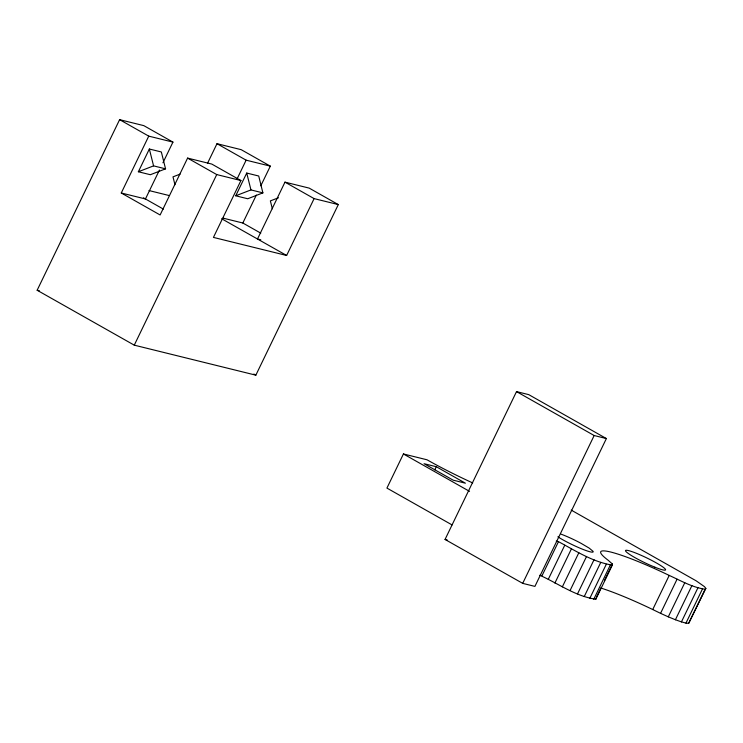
<?xml version="1.0" encoding="UTF-8"?>
<svg xmlns="http://www.w3.org/2000/svg" width="743" height="743" viewBox="0 0 743 743"><rect width="100%" height="100%" fill="white"/><g stroke="black" fill="none" stroke-linecap="round" stroke-linejoin="round"><path stroke-width="1.11" d="M539.752 575.231C558.095 583.394 575.537 596.378 595.84 599.22L595.932 598.161M595.84 599.22L612.334 565.107L612.427 564.048L608.118 560.213A73.13 8.535 25.8 0 1 669.22 575.416C680.839 580.682 692.374 587.434 705.153 589.218L705.85 588.428L704.503 586.673L696.154 580.822L571.2 510.097M260.793 239.822L257.496 239.005L284.978 182.146L309.172 188.109L338.306 204.585L255.843 375.169L134.269 345.161L37.15 290.244L119.614 119.66L143.798 125.632L172.943 142.108L162.94 162.782M338.306 204.585L314.113 198.613L286.631 255.481L213.436 237.407L240.927 180.549L211.792 164.073L187.598 158.101L160.117 214.968L121.267 192.994L148.749 136.136L172.943 142.108M138.356 171.763L149.352 149.018L161.342 151.971L165.559 168.837L150.346 174.716L138.356 171.763L153.569 165.875L165.559 168.837M159.448 170.026L145.452 198.966L121.267 192.994M207.501 163.339L216.993 143.696L241.178 149.668L270.322 166.144L260.821 185.787M134.269 345.161L216.733 174.577L240.927 180.549M237.138 178.784L246.128 160.172L270.322 166.144M235.735 195.799L246.732 173.054L258.722 176.017L262.892 192.864L247.725 198.762L235.735 195.799L250.948 189.92L262.892 192.864M223.039 218.126L242.831 223.011L256.326 195.093M472.697 482.931A76.306 8.907 25.8 0 1 427.011 459.787L403.421 453.964L386.927 488.086L452.06 524.92M434.785 469.817L436.28 466.715L465.397 483.191L453.184 480.164L424.067 463.706L436.28 466.715M445.048 539.446L516.515 391.607L528.737 394.635L606.381 438.556L534.914 586.394L522.7 583.366L445.048 539.446L447.286 540.003M522.7 583.366L594.168 435.528L606.381 438.556M541.981 575.779L558.476 541.666C575.611 550.814 592.923 562.08 612.334 565.107M548.269 579.336L564.754 545.223M554.9 583.06L571.395 548.938M562.33 586.896L578.825 552.773M570.057 590.574L586.543 556.461M577.534 593.861L594.029 559.739M584.267 596.518L600.762 562.405M589.803 598.375L606.288 564.253M593.741 599.295L610.235 565.182M596.434 597.131L600.437 588.855M604.43 580.589L612.427 564.048M600.53 587.927A73.13 8.535 25.8 0 1 652.725 609.529L669.22 575.416M652.725 609.529L660.555 613.346L677.049 579.234M660.555 613.346L668.291 616.839L684.786 582.716M668.291 616.839L675.415 619.746L691.909 585.633M675.415 619.746L681.442 621.891L697.937 587.769M681.442 621.891L685.956 623.117L702.451 588.995M685.956 623.117L688.659 623.34L705.153 589.218M705.85 588.428L688.659 623.34M180.094 174.122L172.989 176.862L174.958 184.728M278.486 197.768L270.368 200.898L272.337 208.774M148.971 190.552L169.237 195.558M37.15 290.244L39.398 290.801M556.247 541.118L558.476 541.666M216.993 143.696L246.128 160.172M284.978 182.146L314.113 198.613M119.614 119.66L148.749 136.136M187.598 158.101L216.733 174.577M242.831 223.011L260.765 233.144M221.628 218.73L286.631 255.481M516.515 391.607L594.168 435.528M143.445 197.833L163.386 209.108M403.421 453.964L469.548 491.374M253.837 374.035L255.843 375.169M246.732 173.054L250.948 189.92M149.352 149.018L153.569 165.875M557.863 536.817A22.253 2.6 25.8 0 0 581.175 548.668A22.253 2.6 25.8 0 0 593.053 551.334L589.208 548.12L581.045 543.319A22.253 2.6 25.8 0 0 561.114 534.18M654.862 567.197L649.949 565.117A22.253 2.6 25.8 0 1 625.94 550.284A22.253 2.6 25.8 0 1 657.722 563.714A22.253 2.6 25.8 0 1 654.862 567.197"/></g></svg>
